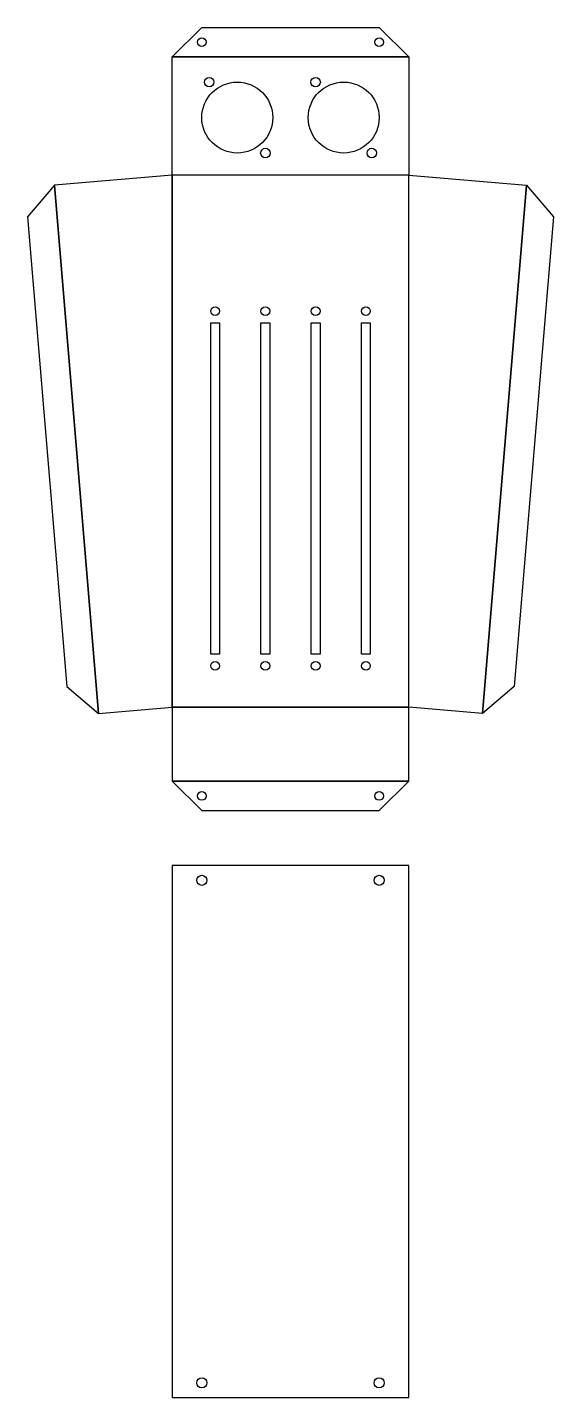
# Model space of a CAD drawing. Header units: millimetres. Extents: x 116 to 294, y -234 to 230.
import ezdxf

# ---------------------------------------------------------------- set-up
doc = ezdxf.new("R2010")
doc.units = ezdxf.units.MM

msp = doc.modelspace()

# ---------------------------------------------------------------- linework, layer by layer
for points in [[(165.35, 220), (175.35, 230), (235.35, 230), (245.35, 220), (165.35, 220)], [(165.35, 180), (165.35, 220), (245.35, 220), (245.35, 180), (165.35, 180)], [(129.64, 7.06), (140.44, -2.08), (125.49, 176.68), (116.36, 165.88), (129.64, 7.06)], [(205.35, 0), (245.35, 0), (245.35, 180), (165.35, 180), (165.35, 0), (205.35, 0)], [(281.06, 7.06), (270.27, -2.08), (285.21, 176.68), (294.35, 165.88), (281.06, 7.06)], [(165.35, 0), (165.35, -25), (245.35, -25), (245.35, 0), (165.35, 0)], [(165.35, -25), (175.35, -35), (235.35, -35), (245.35, -25), (165.35, -25)], [(205.35, -233.57), (245.35, -233.57), (245.35, -53.57), (165.35, -53.57), (165.35, -233.57), (205.35, -233.57)]]:
    msp.add_lwpolyline(points)
for points in [[(140.44, -2.08), (165.35, 0), (165.35, 180), (125.49, 176.68), (140.44, -2.08)], [(270.27, -2.08), (245.35, 0), (245.35, 180), (285.21, 176.68), (270.27, -2.08)], [(178.35, 130), (181.35, 130), (181.35, 18), (178.35, 18), (178.35, 130)], [(195.35, 130), (198.35, 130), (198.35, 18), (195.35, 18), (195.35, 130)], [(212.35, 130), (215.35, 130), (215.35, 18), (212.35, 18), (212.35, 130)], [(229.35, 130), (232.35, 130), (232.35, 18), (229.35, 18), (229.35, 130)]]:
    msp.add_lwpolyline(points, close=True)
for centre, radius in [((175.35, 225), 1.5), ((235.35, 225), 1.5), ((187.35, 199.5), 12), ((177.85, 211.5), 1.6), ((223.35, 199.5), 12), ((213.85, 211.5), 1.6), ((196.85, 187.5), 1.6), ((232.85, 187.5), 1.6), ((179.85, 134), 1.5), ((196.85, 134), 1.5), ((213.85, 134), 1.5), ((230.85, 134), 1.5), ((179.85, 14), 1.5), ((196.85, 14), 1.5), ((213.85, 14), 1.5), ((230.85, 14), 1.5), ((175.35, -30), 1.5), ((235.35, -30), 1.5), ((175.35, -58.57), 1.7), ((235.35, -58.57), 1.7), ((175.35, -228.57), 1.7), ((235.35, -228.57), 1.7)]:
    msp.add_circle(centre, radius)

doc.saveas('drawing.dxf')
